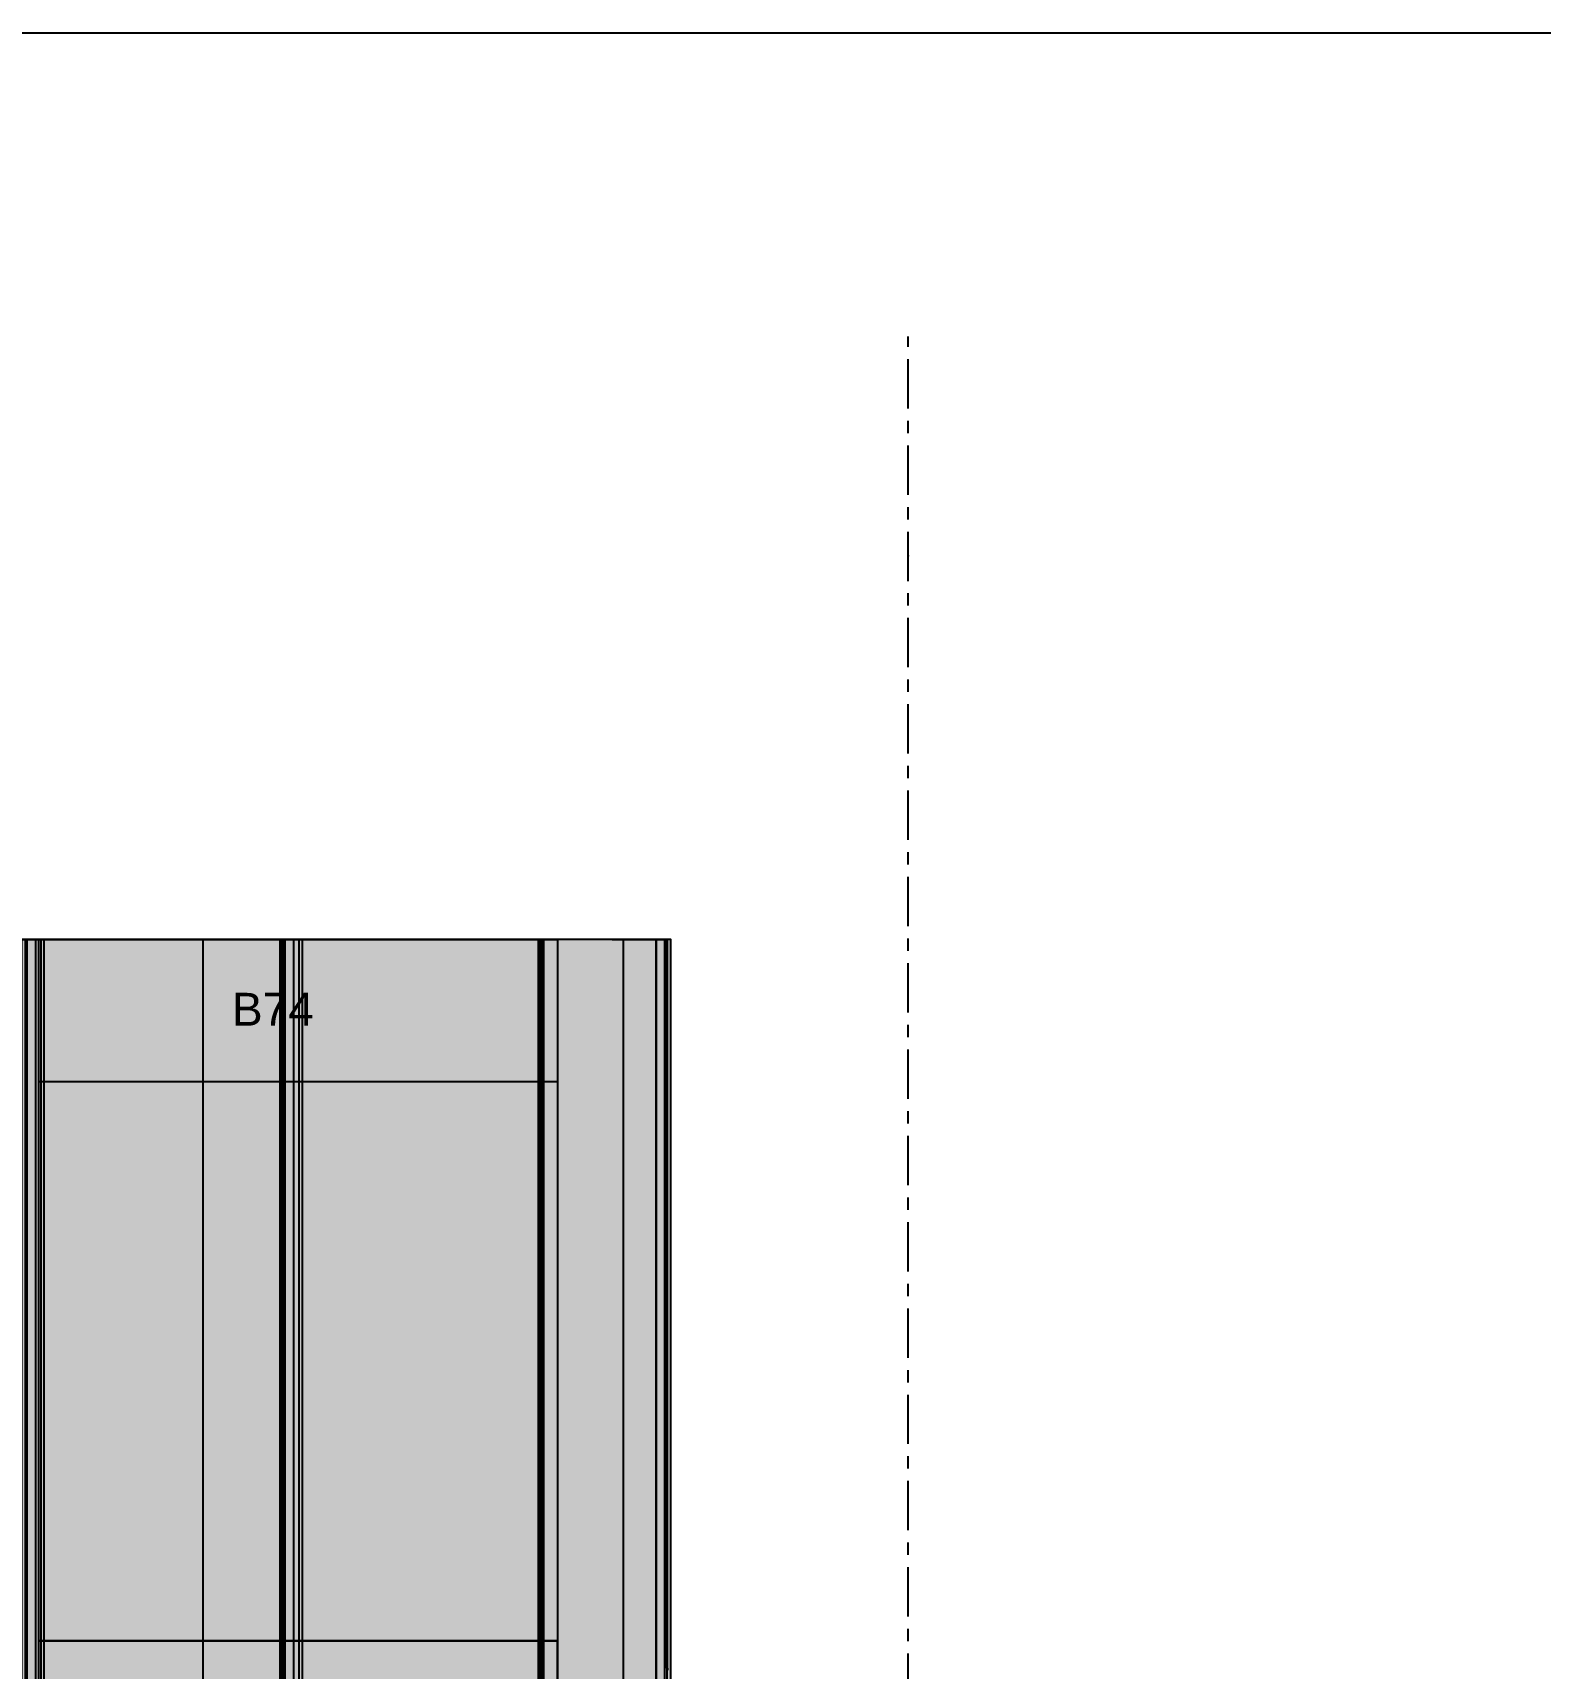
# Model space of a CAD drawing. Header units: millimetres. Extents: x 2519235 to 7246330, y 25937 to 201821.
# Drawn here: x 2969265 to 2976142, y 111364 to 118827 of the extents above; entities that cross this region are included whole.
import ezdxf
from ezdxf.enums import TextEntityAlignment as Align
from ezdxf.xclip import XClip

# ---------------------------------------------------------------- set-up
doc = ezdxf.new("R2010")
doc.units = ezdxf.units.MM
doc.header["$XCLIPFRAME"] = 0
doc.set_wipeout_variables(frame=1)
doc.linetypes.add('TA_GL_000.90000', pattern=[2.475, 0.9, -0.225, 0.225, -0.225, 0.9])
for name, color, linetype in [('000 - 0_HIDE_OBJ_FRAMING_DEF_SUB_1', 7, 'Continuous'), ('000 - 0_SYM_DWG_GRID-BUBBLE_MAIN_COLOR_1', 7, 'Continuous'), ('000 - 0_SYM_DWG_GRIDLINE_MAIN_COLOR_251', 7, 'Continuous'), ('000 - CONCRETE_COL_CUT_COLOR_1', 7, 'Continuous'), ('000 - CONCRETE_COL_HATCH_', 7, 'Continuous'), ('000 - CONCRETE_COL_WIPEOUT_', 7, 'Continuous'), ('000 - CONCRETE_PRECAST_MAIN_COLOR_1', 7, 'Continuous'), ('_Text-2', 7, 'Continuous'), ('_งานโครงสร้าง', 7, 'Continuous'), ('A-GENM', 7, 'Continuous'), ('A-GLAZ-CURT', 7, 'Continuous')]:
    doc.layers.add(name, color=color, linetype=linetype)
doc.layers.add('WALL-E', color=7, linetype='Continuous', lineweight=25)
doc.styles.add('Arial', font='arial.ttf', dxfattribs={"height": 300})
doc.styles.add('Arial_5', font='arial.ttf', dxfattribs={"height": 3})
doc.styles.add('TA', font='', dxfattribs={"height": 4.5})
doc.styles.get('TA').set_extended_font_data('Cordia New')

# ---------------------------------------------------------------- blocks, each defined once
blk = doc.blocks.new('DPA_CP_Entrance Louver Grill Vertical - Louver Grill Vertical Z-28691863-ENTRANCE 1 - ELEVATION 1')
at = {"layer": '000 - 0_HIDE_OBJ_FRAMING_DEF_SUB_1', "color": 7}
for p, q in [((3016541.9, 114690), (3016591.9, 114690)), ((3016591.9, 114690), (3016541.9, 114690)), ((3016589.9, 114690), (3016541.9, 114690)), ((3016541.9, 114690), (3016591.9, 114690)), ((3017942.7, 114690), (3016541.9, 114690)), ((3017942.7, 114690), (3016541.9, 114690)), ((3016591.9, 114690), (3016589.9, 114690)), ((3017892.7, 114690), (3017942.7, 114690)), ((3017942.7, 114690), (3017892.7, 114690)), ((3017892.7, 114690), (3017942.7, 114690)), ((3017894.7, 114690), (3017892.7, 114690)), ((3017942.7, 114690), (3017894.7, 114690))]:
    blk.add_line(p, q, dxfattribs=at)
blk = doc.blocks.new('DPA_Curved type A_Corner 2 - Curved Type A_corner 2-V55-ENTRANCE 1 - ELEVATION 1')
at = {"layer": '000 - 0_HIDE_OBJ_FRAMING_DEF_SUB_1', "color": 7}
for p, q in [((3018092.8, 114690), (3017942.8, 114690)), ((3017942.8, 114690), (3018092.8, 114690)), ((3018092.8, 114690), (3018132.8, 114690)), ((3018132.8, 114690), (3018092.8, 114690)), ((3018092.8, 114690), (3018092.8, 111290)), ((3018092.8, 111290), (3018092.8, 114690)), ((3018092.8, 111290), (3018092.8, 114690)), ((3018092.8, 111290), (3018092.8, 114690)), ((3018132.8, 114690), (3018142.8, 114690)), ((3018142.7, 114690), (3018132.8, 114690)), ((3018132.8, 111290), (3018132.8, 114690)), ((3018142.7, 114690), (3018142.7, 114690)), ((3018142.8, 111290), (3018142.8, 114690)), ((3018142.8, 111290), (3018142.8, 114690)), ((3018092.8, 111290), (3017942.8, 111290)), ((3017942.8, 111290), (3018092.8, 111290)), ((3018092.8, 111290), (3018132.8, 111290)), ((3018132.8, 111290), (3018092.8, 111290)), ((3018132.8, 111290), (3018142.7, 111290)), ((3018142.8, 111290), (3018132.8, 111290)), ((3018142.7, 111290), (3018142.7, 111290))]:
    blk.add_line(p, q, dxfattribs=at)
blk = doc.blocks.new('DPA_Curved type C_Left - Curved Type C_Left-V58-ENTRANCE 1 - ELEVATION 1')
at = {"layer": '000 - 0_HIDE_OBJ_FRAMING_DEF_SUB_1', "color": 7}
for p, q in [((3016308.2, 114690), (3015129.9, 114690)), ((3015129.9, 114690), (3015222.8, 114690)), ((3015222.8, 114690), (3015262.4, 114690)), ((3015222.8, 111290), (3015222.8, 114690)), ((3015262.4, 114690), (3015287.2, 114690)), ((3015262.4, 111290), (3015262.4, 114690)), ((3015287.2, 114690), (3015301.2, 114690)), ((3015287.2, 111290), (3015287.2, 114690)), ((3015301.2, 114690), (3016026.5, 114690)), ((3015301.2, 111290), (3015301.2, 114690)), ((3016026.5, 114690), (3016385.2, 114690)), ((3016026.5, 111290), (3016026.5, 114690)), ((3016401, 114690), (3016308.2, 114690)), ((3016386.8, 114690), (3016362.1, 114690)), ((3016362.1, 114690), (3016401, 114690)), ((3016385.2, 114690), (3016386.8, 114690)), ((3016385.2, 111290), (3016385.2, 114690)), ((3016386.8, 111290), (3016386.8, 114690)), ((3016401, 111290), (3016401, 114690)), ((3015222.8, 111290), (3015160.2, 111290)), ((3015262.4, 111290), (3015222.8, 111290)), ((3015287.2, 111290), (3015262.4, 111290)), ((3015301.2, 111290), (3015287.2, 111290)), ((3016026.5, 111290), (3015301.2, 111290)), ((3015336.5, 111290), (3016308.2, 111290)), ((3016385.2, 111290), (3016026.5, 111290)), ((3016308.2, 111290), (3016401, 111290)), ((3016401, 111290), (3016362.1, 111290)), ((3016362.1, 111290), (3016386.8, 111290)), ((3016386.8, 111290), (3016385.2, 111290))]:
    blk.add_line(p, q, dxfattribs=at)
blk = doc.blocks.new('DPA_Curved type A - Curved Type A-31239852-ENTRANCE 1 - ELEVATION 1')
at = {"layer": '000 - 0_HIDE_OBJ_FRAMING_DEF_SUB_1', "color": 7}
for p, q in [((3017486.4, 114690), (3016308.2, 114690)), ((3016308.2, 114690), (3016401, 114690)), ((3016401, 114690), (3016440.3, 114690)), ((3016401, 111290), (3016401, 114690)), ((3016440.3, 114690), (3016465, 114690)), ((3016440.3, 111290), (3016440.3, 114690)), ((3016465, 114690), (3016479.1, 114690)), ((3016465, 111290), (3016465, 114690)), ((3016479.1, 114690), (3017563, 114690)), ((3016479.1, 111290), (3016479.1, 114690)), ((3017579.2, 114690), (3017486.4, 114690)), ((3017564.7, 114690), (3017539.9, 114690)), ((3017539.9, 114690), (3017579.2, 114690)), ((3017563, 114690), (3017564.7, 114690)), ((3017563, 111290), (3017563, 114690)), ((3017564.7, 111290), (3017564.7, 114690)), ((3017579.2, 114690), (3017579.2, 111290)), ((3016401, 111290), (3016308.2, 111290)), ((3016308.2, 111290), (3017486.4, 111290)), ((3016440.3, 111290), (3016401, 111290)), ((3016465, 111290), (3016440.3, 111290)), ((3016479.1, 111290), (3016465, 111290)), ((3017563, 111290), (3016479.1, 111290)), ((3017486.4, 111290), (3017579.2, 111290)), ((3017579.2, 111290), (3017539.9, 111290)), ((3017539.9, 111290), (3017564.7, 111290)), ((3017564.7, 111290), (3017563, 111290))]:
    blk.add_line(p, q, dxfattribs=at)
blk = doc.blocks.new('GM_Louver Grill Vertical Z1 - Z Profile-V27-ENTRANCE 1 - ELEVATION 1')
at = {"layer": '000 - 0_HIDE_OBJ_FRAMING_DEF_SUB_1', "color": 7}
for p, q in [((3018067.8, 114690), (3018140.8, 114690)), ((3018140.8, 114690), (3018142.7, 114690)), ((3018142.8, 111365), (3018142.8, 114690))]:
    blk.add_line(p, q, dxfattribs=at)
at = {"layer": '000 - 0_HIDE_OBJ_FRAMING_DEF_SUB_1', "color": 7, "lineweight": 9}
for p, q in [((3018069.8, 114690), (3018067.8, 114690)), ((3018142.7, 114690), (3018069.8, 114690)), ((3018142.8, 111365), (3018142.8, 114690)), ((3018142.8, 111365), (3018142.8, 114690))]:
    blk.add_line(p, q, dxfattribs=at)
blk = doc.blocks.new('DPA_Curved type B - Curved Type B-31237764-ENTRANCE 1 - ELEVATION 1')
at = {"layer": '000 - 0_HIDE_OBJ_FRAMING_DEF_SUB_1', "color": 7}
for p, q in [((3017942.8, 114690), (3018092.8, 114690)), ((3018092.8, 114690), (3018132.8, 114690)), ((3018092.8, 111290), (3018092.8, 114690)), ((3018092.8, 111290), (3018092.8, 114690)), ((3018132.8, 114690), (3018142.7, 114690)), ((3018142.7, 114690), (3018142.7, 114690)), ((3018142.7, 114690), (3018142.7, 114690)), ((3018142.8, 111290), (3018142.8, 114690)), ((3018142.8, 111290), (3018142.8, 114690)), ((3018142.8, 111290), (3018142.8, 114690)), ((3018092.8, 111290), (3017942.8, 111290)), ((3018132.8, 111290), (3018092.8, 111290)), ((3018142.7, 111290), (3018132.8, 111290)), ((3018142.7, 111290), (3018142.7, 111290)), ((3018142.7, 111290), (3018142.7, 111290))]:
    blk.add_line(p, q, dxfattribs=at)
blk = doc.blocks.new('DPA_CP_Entrance Louver Grill Vertical - Louver Grill Vertical Z-V25-ENTRANCE 1 - ELEVATION 1')
at = {"layer": '000 - 0_HIDE_OBJ_FRAMING_DEF_SUB_1', "color": 7}
for p, q in [((3017942.8, 114690), (3017992.8, 114690)), ((3017942.8, 114690), (3017992.8, 114690)), ((3018067.8, 114690), (3017992.8, 114690)), ((3018067.8, 114690), (3018142.8, 114690)), ((3018067.8, 114690), (3018069.8, 114690)), ((3018069.8, 114690), (3018142.8, 114690)), ((3018142.8, 114690), (3018142.8, 111365)), ((3018142.8, 114690), (3018142.8, 111365)), ((3018142.8, 111365), (3018142.8, 114690)), ((3018142.8, 111365), (3018142.8, 114690))]:
    blk.add_line(p, q, dxfattribs=at)
blk = doc.blocks.new('DPA_CP_Entrance Louver Grill Vertical - Louver Grill Vertical Z-V140-ENTRANCE 1 - ELEVATION 1')
at = {"layer": '000 - 0_HIDE_OBJ_FRAMING_DEF_SUB_1', "color": 7}
for p, q in [((3017942.8, 114690), (3017992.8, 114690)), ((3017942.8, 114690), (3017992.8, 114690)), ((3018067.8, 114690), (3017992.8, 114690)), ((3018067.8, 114690), (3018142.7, 114690)), ((3018067.8, 114690), (3018069.8, 114690)), ((3018069.8, 114690), (3018142.7, 114690)), ((3018142.8, 114690), (3018142.8, 111365)), ((3018142.8, 111365), (3018142.8, 114690))]:
    blk.add_line(p, q, dxfattribs=at)
blk = doc.blocks.new('DPA_CP_Entrance Louver Grill Vertical - Louver Grill Vertical Z-28692618-ENTRANCE 1 - ELEVATION 1')
at = {"layer": '000 - 0_HIDE_OBJ_FRAMING_DEF_SUB_1', "color": 7}
for p, q in [((3017942.8, 114690), (3017992.8, 114690)), ((3017942.8, 114690), (3017992.8, 114690)), ((3018067.8, 114690), (3017992.8, 114690)), ((3018067.8, 114690), (3018142.7, 114690)), ((3018067.8, 114690), (3018069.8, 114690)), ((3018069.8, 114690), (3018142.7, 114690)), ((3018142.8, 114690), (3018142.8, 111365)), ((3018142.8, 111365), (3018142.8, 114690))]:
    blk.add_line(p, q, dxfattribs=at)
blk = doc.blocks.new('GM_Louver Grill Vertical Z1 - Z Profile-V141-ENTRANCE 1 - ELEVATION 1')
at = {"layer": '000 - 0_HIDE_OBJ_FRAMING_DEF_SUB_1', "color": 7}
for p, q in [((3018067.8, 114690), (3018140.8, 114690)), ((3018140.8, 114690), (3018142.7, 114690)), ((3018142.8, 111365), (3018142.8, 114690))]:
    blk.add_line(p, q, dxfattribs=at)
at = {"layer": '000 - 0_HIDE_OBJ_FRAMING_DEF_SUB_1', "color": 7, "lineweight": 9}
blk.add_line((3018142.8, 111365), (3018142.8, 114690), dxfattribs=at)
blk = doc.blocks.new('GM_Louver Grill Vertical Z1 - Z Profile-V29-ENTRANCE 1 - ELEVATION 1')
at = {"layer": '000 - 0_HIDE_OBJ_FRAMING_DEF_SUB_1', "color": 7}
for p, q in [((3018067.8, 114690), (3018140.8, 114690)), ((3018140.8, 114690), (3018142.7, 114690)), ((3018142.8, 111365), (3018142.8, 114690)), ((3018142.8, 111365), (3018142.8, 114690))]:
    blk.add_line(p, q, dxfattribs=at)
blk = doc.blocks.new('GM_Louver Grill Vertical Z1 - Z Profile-V142-ENTRANCE 1 - ELEVATION 1')
at = {"layer": '000 - 0_HIDE_OBJ_FRAMING_DEF_SUB_1', "color": 7}
for p, q in [((3018067.8, 114690), (3018140.8, 114690)), ((3018140.8, 114690), (3018142.8, 114690)), ((3018140.8, 111365), (3018140.8, 114690)), ((3018140.8, 111365), (3018140.8, 114690)), ((3018142.8, 111365), (3018142.8, 114690)), ((3018142.8, 111365), (3018142.8, 114690)), ((3018142.8, 111365), (3018142.8, 114690))]:
    blk.add_line(p, q, dxfattribs=at)
blk = doc.blocks.new('DPA-AR_FIN 10 - FIN 06-12314805-ENTRANCE 1 - ELEVATION 1')
at = {"layer": '000 - 0_HIDE_OBJ_FRAMING_DEF_SUB_1', "color": 7}
for p, q in [((3018146.8, 111365), (3018142.8, 111365)), ((3018142.8, 111355), (3018146.8, 111355)), ((3018146.8, 111355), (3018146.8, 111365)), ((3018146.8, 111225), (3018142.7, 111225)), ((3018142.7, 111215), (3018146.8, 111215)), ((3018146.8, 111215), (3018146.8, 111225))]:
    blk.add_line(p, q, dxfattribs=at)
at = {"layer": '000 - 0_HIDE_OBJ_FRAMING_DEF_SUB_1', "color": 7, "lineweight": 9}
for p, q in [((3018146.8, 111365), (3018146.8, 111355)), ((3018146.8, 111215), (3018146.8, 111225))]:
    blk.add_line(p, q, dxfattribs=at)
blk = doc.blocks.new('W-1-PP17-ENT1_REV02_20260415-155428_PP17_ENT1_EX_ELE1')
at = {"layer": '000 - 0_HIDE_OBJ_FRAMING_DEF_SUB_1', "color": 7, "lineweight": 9}
for p, q in [((16574.4, 114690), (17049.8, 114690)), ((16636.3, 114690), (16636.3, 111290)), ((17149.8, 114690), (17049.8, 114690)), ((17149.8, 111290), (17149.8, 114690))]:
    blk.add_line(p, q, dxfattribs=at)
at = {"layer": 'A-GENM', "color": 7}
for name in ['GM_Louver Grill Vertical Z1 - Z Profile-V27-ENTRANCE 1 - ELEVATION 1', 'GM_Louver Grill Vertical Z1 - Z Profile-V27-ENTRANCE 1 - ELEVATION 1', 'GM_Louver Grill Vertical Z1 - Z Profile-V27-ENTRANCE 1 - ELEVATION 1', 'GM_Louver Grill Vertical Z1 - Z Profile-V27-ENTRANCE 1 - ELEVATION 1', 'GM_Louver Grill Vertical Z1 - Z Profile-V27-ENTRANCE 1 - ELEVATION 1', 'GM_Louver Grill Vertical Z1 - Z Profile-V27-ENTRANCE 1 - ELEVATION 1', 'GM_Louver Grill Vertical Z1 - Z Profile-V27-ENTRANCE 1 - ELEVATION 1', 'GM_Louver Grill Vertical Z1 - Z Profile-V27-ENTRANCE 1 - ELEVATION 1', 'GM_Louver Grill Vertical Z1 - Z Profile-V27-ENTRANCE 1 - ELEVATION 1', 'GM_Louver Grill Vertical Z1 - Z Profile-V27-ENTRANCE 1 - ELEVATION 1', 'GM_Louver Grill Vertical Z1 - Z Profile-V27-ENTRANCE 1 - ELEVATION 1', 'GM_Louver Grill Vertical Z1 - Z Profile-V27-ENTRANCE 1 - ELEVATION 1', 'GM_Louver Grill Vertical Z1 - Z Profile-V27-ENTRANCE 1 - ELEVATION 1', 'GM_Louver Grill Vertical Z1 - Z Profile-V27-ENTRANCE 1 - ELEVATION 1', 'GM_Louver Grill Vertical Z1 - Z Profile-V27-ENTRANCE 1 - ELEVATION 1', 'GM_Louver Grill Vertical Z1 - Z Profile-V27-ENTRANCE 1 - ELEVATION 1', 'GM_Louver Grill Vertical Z1 - Z Profile-V27-ENTRANCE 1 - ELEVATION 1', 'GM_Louver Grill Vertical Z1 - Z Profile-V27-ENTRANCE 1 - ELEVATION 1', 'GM_Louver Grill Vertical Z1 - Z Profile-V27-ENTRANCE 1 - ELEVATION 1', 'GM_Louver Grill Vertical Z1 - Z Profile-V27-ENTRANCE 1 - ELEVATION 1', 'GM_Louver Grill Vertical Z1 - Z Profile-V27-ENTRANCE 1 - ELEVATION 1', 'GM_Louver Grill Vertical Z1 - Z Profile-V27-ENTRANCE 1 - ELEVATION 1', 'GM_Louver Grill Vertical Z1 - Z Profile-V27-ENTRANCE 1 - ELEVATION 1', 'GM_Louver Grill Vertical Z1 - Z Profile-V27-ENTRANCE 1 - ELEVATION 1', 'GM_Louver Grill Vertical Z1 - Z Profile-V27-ENTRANCE 1 - ELEVATION 1', 'GM_Louver Grill Vertical Z1 - Z Profile-V27-ENTRANCE 1 - ELEVATION 1', 'GM_Louver Grill Vertical Z1 - Z Profile-V27-ENTRANCE 1 - ELEVATION 1', 'GM_Louver Grill Vertical Z1 - Z Profile-V27-ENTRANCE 1 - ELEVATION 1', 'GM_Louver Grill Vertical Z1 - Z Profile-V27-ENTRANCE 1 - ELEVATION 1', 'GM_Louver Grill Vertical Z1 - Z Profile-V27-ENTRANCE 1 - ELEVATION 1', 'GM_Louver Grill Vertical Z1 - Z Profile-V27-ENTRANCE 1 - ELEVATION 1', 'GM_Louver Grill Vertical Z1 - Z Profile-V27-ENTRANCE 1 - ELEVATION 1', 'GM_Louver Grill Vertical Z1 - Z Profile-V27-ENTRANCE 1 - ELEVATION 1', 'GM_Louver Grill Vertical Z1 - Z Profile-V27-ENTRANCE 1 - ELEVATION 1', 'GM_Louver Grill Vertical Z1 - Z Profile-V27-ENTRANCE 1 - ELEVATION 1', 'GM_Louver Grill Vertical Z1 - Z Profile-V27-ENTRANCE 1 - ELEVATION 1', 'GM_Louver Grill Vertical Z1 - Z Profile-V27-ENTRANCE 1 - ELEVATION 1', 'GM_Louver Grill Vertical Z1 - Z Profile-V27-ENTRANCE 1 - ELEVATION 1', 'GM_Louver Grill Vertical Z1 - Z Profile-V27-ENTRANCE 1 - ELEVATION 1', 'GM_Louver Grill Vertical Z1 - Z Profile-V27-ENTRANCE 1 - ELEVATION 1', 'GM_Louver Grill Vertical Z1 - Z Profile-V27-ENTRANCE 1 - ELEVATION 1', 'GM_Louver Grill Vertical Z1 - Z Profile-V27-ENTRANCE 1 - ELEVATION 1', 'GM_Louver Grill Vertical Z1 - Z Profile-V27-ENTRANCE 1 - ELEVATION 1', 'GM_Louver Grill Vertical Z1 - Z Profile-V27-ENTRANCE 1 - ELEVATION 1', 'GM_Louver Grill Vertical Z1 - Z Profile-V27-ENTRANCE 1 - ELEVATION 1', 'GM_Louver Grill Vertical Z1 - Z Profile-V27-ENTRANCE 1 - ELEVATION 1', 'GM_Louver Grill Vertical Z1 - Z Profile-V27-ENTRANCE 1 - ELEVATION 1', 'GM_Louver Grill Vertical Z1 - Z Profile-V27-ENTRANCE 1 - ELEVATION 1', 'GM_Louver Grill Vertical Z1 - Z Profile-V27-ENTRANCE 1 - ELEVATION 1', 'GM_Louver Grill Vertical Z1 - Z Profile-V27-ENTRANCE 1 - ELEVATION 1', 'GM_Louver Grill Vertical Z1 - Z Profile-V27-ENTRANCE 1 - ELEVATION 1', 'GM_Louver Grill Vertical Z1 - Z Profile-V27-ENTRANCE 1 - ELEVATION 1', 'GM_Louver Grill Vertical Z1 - Z Profile-V27-ENTRANCE 1 - ELEVATION 1', 'GM_Louver Grill Vertical Z1 - Z Profile-V27-ENTRANCE 1 - ELEVATION 1', 'GM_Louver Grill Vertical Z1 - Z Profile-V27-ENTRANCE 1 - ELEVATION 1', 'GM_Louver Grill Vertical Z1 - Z Profile-V27-ENTRANCE 1 - ELEVATION 1', 'GM_Louver Grill Vertical Z1 - Z Profile-V27-ENTRANCE 1 - ELEVATION 1', 'GM_Louver Grill Vertical Z1 - Z Profile-V27-ENTRANCE 1 - ELEVATION 1', 'GM_Louver Grill Vertical Z1 - Z Profile-V27-ENTRANCE 1 - ELEVATION 1', 'GM_Louver Grill Vertical Z1 - Z Profile-V27-ENTRANCE 1 - ELEVATION 1', 'GM_Louver Grill Vertical Z1 - Z Profile-V27-ENTRANCE 1 - ELEVATION 1', 'GM_Louver Grill Vertical Z1 - Z Profile-V27-ENTRANCE 1 - ELEVATION 1', 'GM_Louver Grill Vertical Z1 - Z Profile-V27-ENTRANCE 1 - ELEVATION 1', 'GM_Louver Grill Vertical Z1 - Z Profile-V27-ENTRANCE 1 - ELEVATION 1', 'GM_Louver Grill Vertical Z1 - Z Profile-V27-ENTRANCE 1 - ELEVATION 1', 'GM_Louver Grill Vertical Z1 - Z Profile-V141-ENTRANCE 1 - ELEVATION 1', 'GM_Louver Grill Vertical Z1 - Z Profile-V141-ENTRANCE 1 - ELEVATION 1', 'GM_Louver Grill Vertical Z1 - Z Profile-V141-ENTRANCE 1 - ELEVATION 1', 'GM_Louver Grill Vertical Z1 - Z Profile-V141-ENTRANCE 1 - ELEVATION 1', 'GM_Louver Grill Vertical Z1 - Z Profile-V141-ENTRANCE 1 - ELEVATION 1', 'GM_Louver Grill Vertical Z1 - Z Profile-V141-ENTRANCE 1 - ELEVATION 1', 'GM_Louver Grill Vertical Z1 - Z Profile-V141-ENTRANCE 1 - ELEVATION 1', 'GM_Louver Grill Vertical Z1 - Z Profile-V141-ENTRANCE 1 - ELEVATION 1', 'GM_Louver Grill Vertical Z1 - Z Profile-V29-ENTRANCE 1 - ELEVATION 1', 'GM_Louver Grill Vertical Z1 - Z Profile-V142-ENTRANCE 1 - ELEVATION 1']:
    blk.add_blockref(name, (-3000942.9, 0), dxfattribs=at)
at = {"layer": 'A-GLAZ-CURT', "color": 7}
for name in ['DPA_Curved type C_Left - Curved Type C_Left-V58-ENTRANCE 1 - ELEVATION 1', 'DPA_Curved type A - Curved Type A-31239852-ENTRANCE 1 - ELEVATION 1', 'DPA_CP_Entrance Louver Grill Vertical - Louver Grill Vertical Z-28691863-ENTRANCE 1 - ELEVATION 1', 'DPA_Curved type A_Corner 2 - Curved Type A_corner 2-V55-ENTRANCE 1 - ELEVATION 1', 'DPA_Curved type B - Curved Type B-31237764-ENTRANCE 1 - ELEVATION 1', 'DPA_CP_Entrance Louver Grill Vertical - Louver Grill Vertical Z-V25-ENTRANCE 1 - ELEVATION 1', 'DPA_CP_Entrance Louver Grill Vertical - Louver Grill Vertical Z-V140-ENTRANCE 1 - ELEVATION 1', 'DPA_CP_Entrance Louver Grill Vertical - Louver Grill Vertical Z-V140-ENTRANCE 1 - ELEVATION 1', 'DPA_CP_Entrance Louver Grill Vertical - Louver Grill Vertical Z-28692618-ENTRANCE 1 - ELEVATION 1']:
    blk.add_blockref(name, (-3000942.9, 0), dxfattribs=at)
at = {"layer": 'WALL-E', "color": 7, "lineweight": 9}
blk.add_blockref('DPA-AR_FIN 10 - FIN 06-12314805-ENTRANCE 1 - ELEVATION 1', (-3000942.9, 0), dxfattribs=at)
blk = doc.blocks.new('*U1058')
at = {"layer": '000 - 0_SYM_DWG_GRIDLINE_MAIN_COLOR_251', "color": 7, "linetype": 'ByBlock', "ltscale": 5}
blk.add_line((20, 0), (-348.8, 0), dxfattribs=at)
at = {"layer": '000 - 0_SYM_DWG_GRIDLINE_MAIN_COLOR_251', "color": 7}
blk.add_point((-328.8, 0), dxfattribs=at)
at = {"color": 7, "style": 'TA', "flags": 1}
blk.add_attdef('LOCATION', (6, -6), '', height=4.5, rotation=270, dxfattribs=at)
at = {"layer": '000 - 0_SYM_DWG_GRID-BUBBLE_MAIN_COLOR_1', "color": 7, "style": 'Arial'}
blk.add_attdef('GRID-HEAD', text='', height=4, rotation=90, dxfattribs=at).set_placement((42.25, 0), align=Align.MIDDLE_CENTER)
blk = doc.blocks.new('W-1-PP17-ENT1_REV02_20260415-160509_PP17_ENT1_ELE1_DIMS_1')
at = {"layer": '000 - 0_SYM_DWG_GRIDLINE_MAIN_COLOR_251', "color": 7, "linetype": 'TA_GL_000.90000', "xscale": 50, "yscale": 50, "zscale": 50, "rotation": 270}
blk.add_blockref('*U1058', (18300, 100000), dxfattribs=at)
blk = doc.blocks.new('W-1-PP17-ENT1_REV02_20260415-160712_PP17_ENT1_SE_ELE1')
at = {"layer": '_งานโครงสร้าง', "color": 7}
for p, q in [((14096.3, 114690), (14331.9, 114690)), ((14331.9, 114690), (14331.9, 100790)), ((16699.8, 114690), (16699.8, 100790)), ((16999.8, 114690), (16999.8, 100790)), ((16699.8, 111490), (14331.9, 111490))]:
    blk.add_line(p, q, dxfattribs=at)
at = {"layer": '_งานโครงสร้าง', "color": 7, "extrusion": (-1.22465e-16, 1, 0)}
for p, q in [((14331.9, 114690), (16699.8, 114690)), ((14393.6, 114690), (14385.8, 114690)), ((16709.8, 114690), (16699.8, 114690)), ((16999.8, 114690), (16699.8, 114690)), ((16699.8, 114040), (14331.9, 114040)), ((14331.9, 111490), (16699.8, 111490)), ((16699.8, 111190), (16699.8, 111490))]:
    blk.add_line(p, q, dxfattribs=at)
at = {"layer": '_Text-2', "color": 7, "style": 'Arial_5'}
blk.add_text('B74', height=150, dxfattribs=at).set_placement((15401.6, 114371), align=Align.MIDDLE_CENTER)
blk = doc.blocks.new('A$Cb853d02f')
at = {"layer": 'Defpoints', "color": 7}
blk.add_lwpolyline([(773.84, 0), (0, 0), (0, 444), (773.84, 444)], close=True, dxfattribs=at)
blk = doc.blocks.new('*U1683')
at = {"layer": '000 - CONCRETE_COL_HATCH_'}
h = blk.add_hatch(dxfattribs=at)
h.set_pattern_fill('AR-CONC', scale=0.04)
h.set_pattern_definition([(50, (264882.548, -921606.8257), (7.28738676, -0.63756342), [0.762, -8.382]), (355, (264882.548, -921606.826), (-1.409736857, 7.64227381), [0.6096, -6.705623367]), (100.4514447, (264883.155, -921606.879), (5.877649884, 7.004710076), [0.64760035, -7.123609784]), (46.1842, (264882.548, -921604.794), (10.843161636, -1.68169312), [1.143, -12.573]), (96.6355576, (264883.452, -921604.934), (9.49616536, 9.89704498), [0.97140093, -10.68542433]), (351.1841512, (264882.548, -921604.794), (9.49616536, 9.89704498), [0.91439868, -10.05838928]), (21, (264883.564, -921605.3017), (6.06457565, -4.090607927), [0.762, -8.382]), (326, (264883.564, -921605.302), (2.472081134, 7.367518645), [0.6096, -6.7056]), (71.451445, (264884.0694, -921605.6426), (8.53665677, 3.276910755), [0.64760035, -7.123597504]), (37.5, (264882.548, -921606.8257), (0.12354413, 3.382201555), [0, -6.62432, 0, -6.8072, 0, -6.731]), (7.5, (264882.548, -921606.8257), (2.6727865, 4.007222993), [0, -3.88112, 0, -6.47192, 0, -2.5654]), (327.5, (264880.2823, -921606.8257), (5.423623807, -0.22914976), [0, -2.54, 0, -7.9248, 0, -10.5156]), (317.5, (264879.2663, -921606.8257), (5.925167255, 1.017059641), [0, -3.302, 0, -5.26288, 0, -7.4676])])
h.paths.add_polyline_path([(0, 0), (0, -12400), (1927.8, -12400), (1927.8, -11150), (3121.9, -11150), (3121.9, -12400), (6066.3, -12400), (6066.3, 0)])
at = {"layer": '000 - CONCRETE_COL_CUT_COLOR_1', "color": 7, "lineweight": -2}
blk.add_lwpolyline([(0, 0), (0, -12400), (1927.8, -12400), (1927.8, -11150), (3121.9, -11150), (3121.9, -12400), (6066.3, -12400), (6066.3, 0), (6066.3, 0), (6066.3, 0), (6066.3, 0), (6066.3, 0), (6066.3, 0), (6066.3, 0), (6066.3, 0), (6066.3, 0), (6066.3, 0), (6066.3, 0), (6066.3, 0), (6066.3, 0), (6066.3, 0), (6066.3, 0), (6066.3, 0), (6066.3, 0), (6066.3, 0), (6066.3, 0), (6066.3, 0), (6066.3, 0), (6066.3, 0), (6066.3, 0), (6066.3, 0), (6066.3, 0), (6066.3, 0), (6066.3, 0), (6066.3, 0), (6066.3, 0), (6066.3, 0), (6066.3, 0), (6066.3, 0), (6066.3, 0), (6066.3, 0), (6066.3, 0), (6066.3, 0), (6066.3, 0), (6066.3, 0), (6066.3, 0), (6066.3, 0), (6066.3, 0)], close=True, dxfattribs=at)
blk = doc.blocks.new('A$Ccb3f20fa')
at = {"color": 7}
blk.add_wipeout([(-746.5, 1090), (-746.5, 1190), (384.6, 1190), (384.6, 1170), (632.2, 1140), (632.2, 1090)], dxfattribs=at)
blk.add_lwpolyline([(-746.5, 1090), (-746.5, 1190), (384.6, 1190), (384.6, 1170), (632.2, 1140), (632.2, 1090)], close=True, dxfattribs=at)
for points in [[(384.6, 1170), (-746.5, 1170)], [(-546.1, 1090), (-546.1, 1140), (-746.5, 1164.3)], [(-546.1, 1140), (632.2, 1140)]]:
    blk.add_lwpolyline(points, dxfattribs=at)
blk = doc.blocks.new('*U1171')
at = {"layer": '000 - CONCRETE_COL_HATCH_'}
h = blk.add_hatch(dxfattribs=at)
h.set_pattern_fill('ANSI31', scale=0.25)
h.set_pattern_definition([(45, (227.7495, -792206.8257), (-0.5612660076, 0.5612660076), [])])
h.paths.add_polyline_path([(0, 0), (113.9, 0), (113.9, 1250), (0, 1250)])
at = {"layer": '000 - CONCRETE_COL_CUT_COLOR_1', "color": 7}
blk.add_lwpolyline([(0, 0), (113.9, 0), (113.9, 1250), (0, 1250), (0, 1250), (0, 1250), (0, 1250), (0, 1250), (0, 1250), (0, 1250), (0, 1250), (0, 1250), (0, 1250), (0, 1250), (0, 1250), (0, 1250), (0, 1250), (0, 1250), (0, 1250), (0, 1250), (0, 1250), (0, 1250), (0, 1250), (0, 1250), (0, 1250), (0, 1250), (0, 1250), (0, 1250), (0, 1250), (0, 1250), (0, 1250), (0, 1250), (0, 1250), (0, 1250), (0, 1250), (0, 1250), (0, 1250), (0, 1250), (0, 1250), (0, 1250), (0, 1250), (0, 1250), (0, 1250), (0, 1250), (0, 1250), (0, 1250), (0, 1250), (0, 1250)], close=True, dxfattribs=at)
blk = doc.blocks.new('A$C779f4605')
at = {"color": 7}
blk.add_blockref('*U1683', (0, 0), dxfattribs=at)
blk.add_lwpolyline([(3008, -12400), (3121.9, -12400), (3121.9, -11150), (3008, -11150)], close=True, dxfattribs=at)
at = {"layer": '000 - CONCRETE_PRECAST_MAIN_COLOR_1', "color": 7}
for points in [[(502.4, 0), (0, 0), (0, -3400), (502.4, -3400)], [(1927.8, 0), (521.3, 0), (521.3, -3400), (1927.8, -3400)], [(3106.2, 0), (1943.5, 0), (1943.5, -3400), (3106.2, -3400)], [(4284.5, 0), (3121.9, 0), (3121.9, -3400), (4284.5, -3400)], [(5462.9, 0), (4300.3, 0), (4300.3, -3400), (5462.9, -3400)], [(6066.3, 0), (5478.6, 0), (5478.6, -3400), (6066.3, -3400)], [(502.4, -3400), (0, -3400), (0, -6400), (502.4, -6400)], [(1927.8, -3400), (521.3, -3400), (521.3, -6400), (1927.8, -6400)], [(3106.2, -3400), (1943.5, -3400), (1943.5, -6400), (3106.2, -6400)], [(4284.5, -3400), (3121.9, -3400), (3121.9, -6400), (4284.5, -6400)], [(5462.9, -3400), (4300.3, -3400), (4300.3, -6400), (5462.9, -6400)], [(6066.3, -3400), (5478.6, -3400), (5478.6, -6400), (6066.3, -6400)], [(502.4, -6400), (0, -6400), (0, -9400), (502.4, -9400)], [(1927.8, -6400), (521.3, -6400), (521.3, -9400), (1927.8, -9400)], [(3106.2, -6400), (1943.5, -6400), (1943.5, -9400), (3106.2, -9400)], [(4284.5, -6400), (3121.9, -6400), (3121.9, -9400), (4284.5, -9400)], [(5462.9, -6400), (4300.3, -6400), (4300.3, -9400), (5462.9, -9400)], [(6066.3, -6400), (5478.6, -6400), (5478.6, -9400), (6066.3, -9400)], [(502.4, -9400), (0, -9400), (0, -12400), (502.4, -12400)], [(1927.8, -9400), (521.3, -9400), (521.3, -12400), (1927.8, -12400)], [(1943.5, -9400), (3106.2, -9400), (3106.2, -11150), (1943.5, -11150)], [(4284.5, -9400), (3121.9, -9400), (3121.9, -12400), (4284.5, -12400)], [(5462.9, -9400), (4300.3, -9400), (4300.3, -12400), (5462.9, -12400)], [(6066.3, -9400), (5478.6, -9400), (5478.6, -12400), (6066.3, -12400)]]:
    blk.add_lwpolyline(points, close=True, dxfattribs=at)
at = {"color": 7}
blk.add_blockref('*U1171', (3008, -12400), dxfattribs=at)
blk.add_blockref('A$Ccb3f20fa', (2713.6, -12340), dxfattribs=at)

msp = doc.modelspace()

# ---------------------------------------------------------------- block references
at = {"color": 7, "xscale": 50, "yscale": 50, "zscale": 50}
msp.add_blockref('A$Cb853d02f', (2944183.195, 96626.65), dxfattribs=at)

# ---------------------------------------------------------------- next in the draw order: block references
at = {"color": 7}
ref = msp.add_blockref('W-1-PP17-ENT1_REV02_20260415-155428_PP17_ENT1_EX_ELE1', (2954959.159, 0), dxfattribs=at)
XClip(ref).set_block_clipping_path([(-5363.4704232938, 96626.6495575323), (20426.4039006853, 118826.6489075041)])

# ---------------------------------------------------------------- next in the draw order: block references
ref = msp.add_blockref('W-1-PP17-ENT1_REV02_20260415-160712_PP17_ENT1_SE_ELE1', (2954959.159, 0), dxfattribs=at)
XClip(ref).set_block_clipping_path([(-5363.4704232886, 96626.6495575321), (20426.4039006853, 118826.6489075039)])

# ---------------------------------------------------------------- next in the draw order: block references
msp.add_blockref('A$C779f4605', (2966109.159, 114690), dxfattribs=at)

# ---------------------------------------------------------------- next in the draw order: block references
ref = msp.add_blockref('W-1-PP17-ENT1_REV02_20260415-160509_PP17_ENT1_ELE1_DIMS_1', (2954959.159, 0), dxfattribs=at)
XClip(ref).set_block_clipping_path([(-4660.891537529, 96626.6495575321), (20426.4039006853, 118826.6489075039)])

doc.saveas('drawing.dxf')
